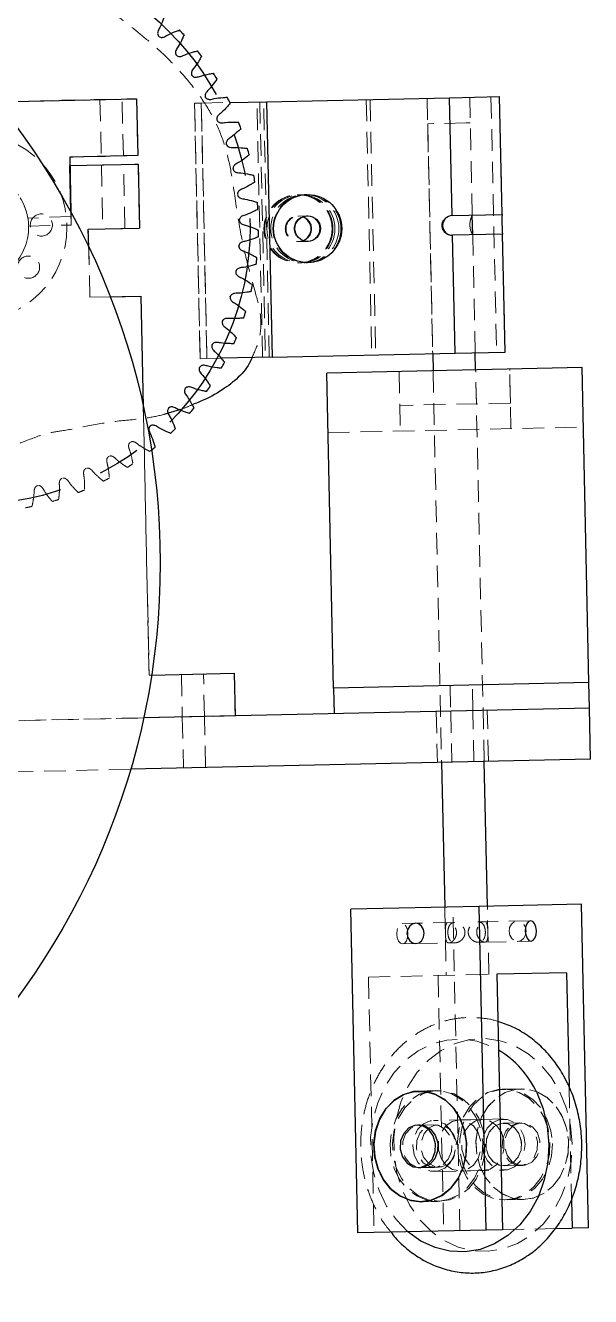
# Model space of a CAD drawing. Header units: millimetres. Extents: x 0 to 420, y 0 to 297.
# Drawn here: x 134.9 to 168.1, y 179.4 to 254 of the extents above; entities that cross this region are included whole.
import ezdxf

# ---------------------------------------------------------------- set-up
doc = ezdxf.new("R2010")
doc.units = ezdxf.units.MM
doc.linetypes.add('CENTERX2', pattern=[20.32, 12.7, -2.54, 2.54, -2.54])
doc.linetypes.add('HIDDEN', pattern=[1.905, 1.27, -0.635])

msp = doc.modelspace()

# ---------------------------------------------------------------- linework, layer by layer
at = {"color": 7, "linetype": 'HIDDEN', "lineweight": 18}
for p, q in [((89.421, 248.559), (141.423, 249.69)), ((139.273, 249.644), (139.346, 246.3)), ((139.274, 249.643), (139.347, 246.299)), ((140.646, 246.328), (140.573, 249.672)), ((140.646, 246.328), (140.574, 249.671)), ((141.423, 249.69), (141.496, 246.346)), ((144.827, 249.422), (144.828, 249.422)), ((144.827, 249.422), (145.154, 234.425)), ((144.828, 249.422), (145.224, 249.43)), ((145.155, 234.425), (144.828, 249.422)), ((145.224, 249.43), (145.225, 249.43)), ((145.224, 249.43), (145.551, 234.434)), ((145.225, 249.43), (146.9, 249.467)), ((145.552, 234.434), (145.225, 249.43)), ((148.818, 234.505), (148.491, 249.501)), ((148.661, 249.505), (148.988, 234.509)), ((149.215, 234.514), (148.888, 249.51)), ((154.908, 249.641), (155.235, 234.645)), ((155.135, 249.646), (155.462, 234.65)), ((158.485, 249.719), (158.812, 234.723)), ((161.135, 242.852), (160.984, 249.774)), ((162.235, 249.801), (162.562, 234.805)), ((162.884, 242.889), (162.733, 249.812)), ((160.781, 248.269), (158.518, 248.22)), ((158.518, 248.22), (158.812, 234.723)), ((161.017, 248.274), (160.781, 248.269)), ((161.135, 242.85), (161.017, 248.274)), ((141.496, 246.346), (137.497, 246.259)), ((137.497, 246.259), (137.573, 242.77)), ((137.508, 245.759), (141.507, 245.846)), ((137.584, 242.27), (137.508, 245.759)), ((139.357, 245.8), (139.439, 242.051)), ((139.357, 245.799), (139.439, 242.05)), ((140.739, 242.079), (140.657, 245.828)), ((140.739, 242.079), (140.657, 245.828)), ((141.507, 245.846), (141.589, 242.097)), ((151.03, 244.055), (150.86, 244.052)), ((150.905, 244.053), (150.86, 244.052)), ((151.427, 244.064), (151.257, 244.06)), ((151.427, 244.064), (151.382, 244.063)), ((135.074, 242.684), (135.04, 242.683)), ((135.074, 242.684), (135.04, 242.683)), ((137.573, 242.77), (135.074, 242.684)), ((137.573, 242.77), (135.074, 242.684)), ((137.567, 243.03), (137.573, 242.77)), ((137.584, 242.27), (137.567, 243.03)), ((151.454, 242.814), (150.887, 242.802)), ((150.933, 242.803), (150.887, 242.802)), ((151.454, 242.814), (151.409, 242.813)), ((159.914, 242.824), (159.954, 242.825)), ((135.084, 242.216), (137.584, 242.27)), ((135.084, 242.216), (137.584, 242.27)), ((138.589, 242.032), (141.589, 242.097)), ((138.676, 238.033), (138.589, 242.032)), ((150.92, 241.302), (151.487, 241.315)), ((150.92, 241.302), (150.965, 241.303)), ((151.441, 241.314), (151.487, 241.315)), ((159.939, 241.674), (159.979, 241.675)), ((161.311, 234.777), (161.16, 241.701)), ((161.311, 234.777), (161.16, 241.701)), ((163.06, 234.816), (162.909, 241.739)), ((138.676, 238.033), (138.612, 240.982)), ((150.947, 240.053), (151.117, 240.056)), ((150.947, 240.053), (150.993, 240.054)), ((151.344, 240.061), (151.514, 240.065)), ((151.469, 240.064), (151.514, 240.065)), ((138.676, 238.033), (141.675, 238.098)), ((138.676, 238.033), (139.876, 238.059)), ((141.675, 238.098), (142.159, 215.853)), ((145.155, 234.425), (145.154, 234.425)), ((145.552, 234.434), (145.155, 234.425)), ((145.552, 234.434), (145.551, 234.434)), ((146.333, 234.451), (145.552, 234.434)), ((156.834, 233.68), (156.911, 230.18)), ((156.834, 233.68), (156.878, 231.68)), ((158.834, 233.723), (159.335, 210.729)), ((158.834, 233.723), (158.877, 231.724)), ((161.835, 210.783), (161.333, 233.778)), ((161.377, 231.778), (161.333, 233.778)), ((163.409, 230.322), (163.333, 233.821)), ((163.376, 231.822), (163.333, 233.821)), ((141.817, 231.623), (142.161, 215.854)), ((163.376, 231.822), (156.878, 231.68)), ((152.662, 230.088), (167.658, 230.415)), ((142.159, 215.853), (147.158, 215.962)), ((142.161, 215.854), (142.3, 215.857)), ((144.053, 215.895), (144.107, 213.395)), ((144.054, 215.895), (144.109, 213.396)), ((145.407, 213.423), (145.353, 215.923)), ((145.409, 213.424), (145.354, 215.924)), ((147.158, 215.962), (147.213, 213.463)), ((159.837, 215.241), (159.87, 213.741)), ((161.169, 213.769), (161.137, 215.269)), ((147.213, 213.463), (85.212, 212.114)), ((144.107, 213.397), (144.173, 210.398)), ((144.109, 213.397), (144.174, 210.398)), ((145.472, 210.426), (145.407, 213.426)), ((145.474, 210.426), (145.409, 213.426)), ((159.02, 213.722), (159.085, 210.723)), ((159.87, 213.741), (159.935, 210.742)), ((161.235, 210.77), (161.169, 213.769)), ((162.085, 210.789), (162.019, 213.788)), ((141.835, 213.348), (68.042, 211.739)), ((141.835, 213.346), (85.214, 212.112)), ((141.068, 210.33), (68.107, 208.739)), ((159.521, 202.231), (159.608, 198.232)), ((159.521, 202.231), (159.608, 198.232)), ((160.411, 183.246), (159.996, 202.241)), ((162.107, 198.286), (162.02, 202.285)), ((162.107, 198.286), (162.02, 202.285)), ((157.792, 201.293), (157.018, 201.276)), ((160.11, 201.343), (157.792, 201.293)), ((161.835, 201.381), (161.469, 201.373)), ((164.561, 201.44), (161.835, 201.381)), ((157.044, 200.076), (157.818, 200.093)), ((157.818, 200.093), (160.135, 200.144)), ((161.497, 200.173), (161.864, 200.181)), ((161.864, 200.181), (164.588, 200.241)), ((155.042, 198.132), (162.585, 198.297)), ((155.042, 198.132), (155.369, 183.136)), ((159.13, 198.221), (159.457, 183.225)), ((159.097, 191.469), (158.007, 191.445)), ((158.961, 191.466), (158.007, 191.445)), ((164.002, 191.576), (162.912, 191.552)), ((164.002, 191.576), (163.049, 191.555)), ((166.819, 191.708), (166.963, 185.062)), ((162.95, 189.802), (158.863, 189.713)), ((161.724, 189.776), (160.361, 189.746)), ((164.046, 189.576), (162.956, 189.553)), ((163.91, 189.573), (162.956, 189.553)), ((159.141, 189.469), (158.05, 189.446)), ((158.868, 189.463), (158.05, 189.446)), ((158.105, 186.946), (159.195, 186.97)), ((158.105, 186.946), (158.923, 186.964)), ((158.928, 186.714), (163.016, 186.803)), ((160.427, 186.747), (161.789, 186.776)), ((163.01, 187.053), (164.1, 187.077)), ((163.01, 187.053), (163.964, 187.074)), ((163.054, 185.054), (164.144, 185.077)), ((163.19, 185.057), (164.144, 185.077)), ((158.149, 184.947), (159.239, 184.97)), ((158.149, 184.947), (159.102, 184.967)), ((162.912, 183.3), (166.016, 183.368))]:
    msp.add_line(p, q, dxfattribs=at)
at = {"color": 7, "linetype": 'Continuous', "lineweight": 25}
for p, q in [((133.236, 249.512), (141.423, 249.69)), ((141.423, 249.69), (141.496, 246.347)), ((146.9, 249.467), (149.058, 249.514)), ((149.058, 249.514), (159.803, 249.748)), ((149.058, 249.514), (149.385, 234.517)), ((159.803, 249.748), (162.734, 249.812)), ((159.954, 242.825), (159.803, 249.748)), ((162.885, 242.889), (162.734, 249.812)), ((141.496, 246.347), (137.497, 246.259)), ((137.497, 246.259), (137.567, 243.03)), ((137.508, 245.76), (141.507, 245.847)), ((137.567, 243.03), (137.508, 245.76)), ((141.507, 245.847), (141.589, 242.098)), ((159.954, 242.825), (162.885, 242.889)), ((161.16, 241.701), (161.135, 242.85)), ((138.589, 242.032), (141.589, 242.098)), ((138.612, 240.982), (138.589, 242.032)), ((162.91, 241.739), (159.979, 241.675)), ((160.13, 234.752), (159.979, 241.675)), ((163.061, 234.816), (162.91, 241.739)), ((139.876, 238.059), (141.676, 238.099)), ((141.676, 238.099), (141.817, 231.623)), ((149.385, 234.517), (146.333, 234.451)), ((149.385, 234.517), (160.13, 234.752)), ((158.812, 234.723), (158.834, 233.723)), ((160.13, 234.752), (163.061, 234.816)), ((161.333, 233.778), (161.311, 234.777)), ((167.582, 233.914), (152.585, 233.587)), ((152.989, 215.091), (152.585, 233.587)), ((167.985, 215.418), (167.582, 233.914)), ((143.94, 231.433), (143.273, 231.232)), ((142.3, 215.857), (147.16, 215.963)), ((147.16, 215.963), (147.214, 213.464)), ((167.985, 215.418), (152.989, 215.091)), ((152.989, 215.091), (153.021, 213.592)), ((168.018, 213.919), (167.985, 215.418)), ((168.018, 213.919), (141.835, 213.348)), ((147.214, 213.464), (141.835, 213.346)), ((168.083, 210.919), (168.018, 213.919)), ((168.083, 210.919), (141.068, 210.33)), ((159.335, 210.729), (159.521, 202.231)), ((162.02, 202.285), (161.835, 210.783)), ((161.544, 202.275), (154.001, 202.11)), ((167.54, 202.405), (161.544, 202.275)), ((161.958, 183.279), (161.544, 202.275)), ((167.954, 183.41), (167.54, 202.405)), ((154.415, 183.115), (154.001, 202.11)), ((166.673, 198.386), (162.585, 198.297)), ((162.585, 198.297), (162.912, 183.3)), ((166.673, 198.386), (166.819, 191.708)), ((158.05, 189.446), (157.914, 189.443)), ((157.969, 186.943), (158.105, 186.946)), ((166.963, 185.062), (167, 183.389)), ((161.958, 183.279), (154.415, 183.115)), ((162.912, 183.3), (161.958, 183.279)), ((166.016, 183.368), (167, 183.389)), ((167.954, 183.41), (167, 183.389))]:
    msp.add_line(p, q, dxfattribs=at)
at = {"color": 7, "linetype": 'HIDDEN', "lineweight": 18, "flags": 128}
for points in [[(157.044, 200.076), (157.169, 200.125), (157.272, 200.257), (157.339, 200.453), (157.358, 200.683), (157.329, 200.912), (157.253, 201.105), (157.144, 201.233), (157.018, 201.276), (156.894, 201.227), (156.791, 201.095), (156.724, 200.899), (156.704, 200.669), (156.734, 200.44), (156.809, 200.247), (156.918, 200.119), (157.044, 200.076)], [(163.814, 200.224), (164.005, 200.274), (164.166, 200.407), (164.27, 200.604), (164.304, 200.835), (164.26, 201.063), (164.147, 201.256), (163.981, 201.382), (163.788, 201.423), (163.596, 201.374), (163.436, 201.24), (163.331, 201.043), (163.298, 200.813), (163.341, 200.584), (163.454, 200.392), (163.62, 200.265), (163.814, 200.224)], [(157.36, 183.179), (157.356, 183.183), (156.678, 183.874), (156.107, 184.692), (155.66, 185.612), (155.348, 186.607), (155.182, 187.65), (155.166, 188.71), (155.3, 189.757), (155.58, 190.76), (156, 191.691), (156.545, 192.522), (157.201, 193.231), (157.95, 193.797), (158.768, 194.202), (159.633, 194.437), (160.52, 194.493), (161.404, 194.369), (162.258, 194.07), (162.682, 193.847)], [(166.284, 191.382), (166.665, 190.421), (166.904, 189.398), (166.996, 188.342), (166.937, 187.285), (166.729, 186.257), (166.378, 185.286), (165.893, 184.402), (165.29, 183.629), (164.586, 182.99), (163.799, 182.502), (162.955, 182.181), (162.075, 182.035), (161.187, 182.069), (160.315, 182.281), (159.484, 182.666), (158.719, 183.212), (158.041, 183.904), (157.47, 184.722), (157.022, 185.641), (156.711, 186.637), (156.545, 187.68), (156.528, 188.74), (156.662, 189.786), (156.943, 190.79), (157.362, 191.72), (157.908, 192.552), (158.564, 193.261), (159.312, 193.826), (160.131, 194.232), (160.996, 194.466), (161.883, 194.522), (162.767, 194.399), (163.621, 194.099), (164.422, 193.632), (165.146, 193.011), (165.773, 192.254), (166.284, 191.382)], [(159.102, 184.967), (159.729, 185.069), (160.317, 185.34), (160.837, 185.766), (161.259, 186.324), (161.561, 186.984), (161.726, 187.711), (161.747, 188.465), (161.621, 189.205), (161.355, 189.893), (160.964, 190.49), (160.469, 190.964), (159.897, 191.29), (159.277, 191.451), (158.645, 191.437), (158.033, 191.25), (157.476, 190.899), (157.002, 190.403), (156.637, 189.79), (156.402, 189.092), (156.308, 188.346), (156.361, 187.594), (156.558, 186.875), (156.889, 186.229), (157.335, 185.689), (157.872, 185.286), (158.472, 185.041), (159.102, 184.967)], [(158.559, 185.058), (157.963, 185.316), (157.432, 185.731), (156.994, 186.28), (156.674, 186.934), (156.488, 187.657), (156.446, 188.41), (156.552, 189.153), (156.798, 189.846), (157.172, 190.451), (157.654, 190.935), (158.217, 191.274), (158.832, 191.448), (159.464, 191.447), (160.081, 191.273), (160.648, 190.934), (161.136, 190.449), (161.517, 189.843), (161.772, 189.15), (161.887, 188.407), (161.855, 187.654), (161.678, 186.931), (161.365, 186.278), (160.935, 185.729), (160.409, 185.315), (159.816, 185.057), (159.188, 184.97), (158.559, 185.058)], [(162.374, 185.141), (161.778, 185.399), (161.247, 185.814), (160.809, 186.363), (160.489, 187.017), (160.303, 187.74), (160.262, 188.493), (160.367, 189.236), (160.613, 189.929), (160.988, 190.534), (161.469, 191.019), (162.032, 191.357), (162.647, 191.531), (163.28, 191.53), (163.896, 191.356), (164.464, 191.017), (164.951, 190.532), (165.333, 189.927), (165.588, 189.234), (165.702, 188.491), (165.67, 187.737), (165.493, 187.014), (165.181, 186.361), (164.75, 185.813), (164.224, 185.398), (163.631, 185.14), (163.003, 185.053), (162.374, 185.141)], [(165.843, 188.365), (165.786, 187.614), (165.585, 186.901), (165.252, 186.263), (164.803, 185.735), (164.263, 185.346), (163.662, 185.116), (163.032, 185.059), (162.406, 185.176), (161.819, 185.462), (161.302, 185.902), (160.883, 186.471), (160.584, 187.139), (160.422, 187.87), (160.406, 188.624), (160.536, 189.361), (160.805, 190.042), (161.199, 190.628), (161.696, 191.09), (162.27, 191.401), (162.89, 191.546), (163.523, 191.516), (164.133, 191.313), (164.689, 190.948), (165.16, 190.44), (165.522, 189.817), (165.754, 189.113), (165.843, 188.365)], [(164.144, 185.077), (164.77, 185.179), (165.359, 185.45), (165.878, 185.876), (166.3, 186.434), (166.602, 187.094), (166.768, 187.821), (166.788, 188.575), (166.662, 189.315), (166.397, 190.003), (166.006, 190.6), (165.511, 191.074), (164.938, 191.4), (164.319, 191.561), (163.687, 191.547), (163.075, 191.36), (162.517, 191.009), (162.043, 190.513), (161.679, 189.9), (161.443, 189.202), (161.35, 188.456), (161.403, 187.704), (161.6, 186.985), (161.931, 186.339), (162.377, 185.799), (162.914, 185.396), (163.514, 185.151), (164.144, 185.077)], [(163.464, 185.165), (162.868, 185.423), (162.337, 185.838), (161.9, 186.387), (161.579, 187.041), (161.393, 187.764), (161.352, 188.517), (161.457, 189.26), (161.704, 189.953), (162.078, 190.558), (162.559, 191.042), (163.123, 191.381), (163.737, 191.555), (164.37, 191.554), (164.986, 191.38), (165.554, 191.041), (166.041, 190.556), (166.423, 189.95), (166.678, 189.257), (166.792, 188.514), (166.76, 187.761), (166.583, 187.038), (166.271, 186.385), (165.84, 185.836), (165.314, 185.422), (164.721, 185.164), (164.093, 185.077), (163.464, 185.165)], [(159.529, 186.912), (159.862, 187.246), (160.079, 187.696), (160.153, 188.208), (160.075, 188.722), (159.855, 189.174), (159.519, 189.51), (159.108, 189.69), (158.672, 189.692), (158.262, 189.515), (157.928, 189.182), (157.712, 188.732), (157.638, 188.219), (157.715, 187.706), (157.935, 187.254), (158.271, 186.917), (158.682, 186.737), (159.119, 186.736), (159.529, 186.912)], [(159.308, 187.501), (159.59, 187.101), (159.969, 186.839), (160.399, 186.746), (160.829, 186.835), (161.207, 187.094), (161.486, 187.492), (161.634, 187.981), (161.632, 188.502), (161.481, 188.992), (161.198, 189.392), (160.819, 189.654), (160.389, 189.746), (159.959, 189.658), (159.582, 189.399), (159.302, 189.001), (159.155, 188.512), (159.157, 187.991), (159.308, 187.501)], [(162.843, 189.021), (162.994, 188.531), (162.996, 188.01), (162.849, 187.522), (162.569, 187.124), (162.192, 186.865), (161.762, 186.776), (161.332, 186.868), (160.952, 187.13), (160.67, 187.531), (160.519, 188.021), (160.517, 188.542), (160.665, 189.031), (160.944, 189.428), (161.322, 189.687), (161.751, 189.776), (162.182, 189.684), (162.561, 189.422), (162.843, 189.021)], [(162.35, 189.604), (162.76, 189.781), (163.196, 189.779), (163.607, 189.599), (163.943, 189.263), (164.163, 188.811), (164.241, 188.298), (164.167, 187.785), (163.95, 187.335), (163.617, 187.001), (163.207, 186.825), (162.77, 186.827), (162.359, 187.007), (162.023, 187.343), (161.803, 187.795), (161.726, 188.308), (161.8, 188.821), (162.016, 189.271), (162.35, 189.604)], [(162.455, 189.387), (162.842, 189.543), (163.25, 189.509), (163.618, 189.292), (163.889, 188.924), (164.022, 188.462), (163.997, 187.975), (163.817, 187.538), (163.511, 187.218), (163.124, 187.063), (162.716, 187.097), (162.349, 187.314), (162.078, 187.682), (161.945, 188.144), (161.97, 188.631), (162.149, 189.067), (162.455, 189.387)], [(162.749, 187.087), (162.376, 187.29), (162.095, 187.647), (161.95, 188.104), (161.962, 188.592), (162.129, 189.035), (162.426, 189.367), (162.809, 189.537), (163.217, 189.519), (163.59, 189.316), (163.871, 188.959), (164.016, 188.501), (164.005, 188.014), (163.837, 187.571), (163.54, 187.239), (163.158, 187.069), (162.749, 187.087)], [(163.409, 189.408), (163.796, 189.563), (164.204, 189.53), (164.571, 189.313), (164.842, 188.945), (164.975, 188.482), (164.95, 187.996), (164.771, 187.559), (164.465, 187.239), (164.078, 187.084), (163.67, 187.117), (163.302, 187.335), (163.032, 187.702), (162.899, 188.165), (162.924, 188.651), (163.103, 189.088), (163.409, 189.408)], [(163.839, 187.11), (163.466, 187.314), (163.185, 187.671), (163.04, 188.128), (163.052, 188.615), (163.219, 189.059), (163.517, 189.391), (163.899, 189.561), (164.307, 189.543), (164.681, 189.34), (164.961, 188.982), (165.107, 188.525), (165.095, 188.038), (164.927, 187.594), (164.63, 187.263), (164.248, 187.093), (163.839, 187.11)], [(158.105, 186.946), (157.843, 186.98), (157.47, 187.183), (157.19, 187.54), (157.044, 187.997), (157.056, 188.485), (157.224, 188.928), (157.521, 189.26), (157.903, 189.43), (158.05, 189.446)], [(159.423, 187.129), (159.729, 187.449), (159.909, 187.886), (159.934, 188.372), (159.801, 188.835), (159.53, 189.203), (159.162, 189.42), (158.754, 189.453), (158.367, 189.298), (158.061, 188.978), (157.882, 188.541), (157.857, 188.055), (157.99, 187.593), (158.261, 187.225), (158.628, 187.008), (159.036, 186.974), (159.423, 187.129)], [(158.934, 187.004), (158.561, 187.207), (158.28, 187.564), (158.134, 188.021), (158.146, 188.508), (158.314, 188.952), (158.611, 189.284), (158.993, 189.454), (159.402, 189.436), (159.775, 189.233), (160.056, 188.875), (160.201, 188.418), (160.189, 187.931), (160.022, 187.487), (159.724, 187.156), (159.342, 186.986), (158.934, 187.004)]]:
    msp.add_lwpolyline(points, dxfattribs=at)
at = {"color": 7, "linetype": 'Continuous', "lineweight": 25, "flags": 128}
for points in [[(157.818, 200.093), (158.01, 200.143), (158.17, 200.276), (158.275, 200.473), (158.308, 200.704), (158.265, 200.933), (158.152, 201.125), (157.986, 201.251), (157.792, 201.293), (157.601, 201.243), (157.44, 201.109), (157.336, 200.912), (157.302, 200.682), (157.346, 200.453), (157.459, 200.261), (157.625, 200.134), (157.818, 200.093)], [(164.588, 200.241), (164.712, 200.289), (164.815, 200.421), (164.882, 200.618), (164.902, 200.848), (164.872, 201.077), (164.796, 201.27), (164.688, 201.397), (164.561, 201.44), (164.437, 201.392), (164.334, 201.26), (164.267, 201.063), (164.247, 200.833), (164.277, 200.604), (164.352, 200.411), (164.461, 200.284), (164.588, 200.241)], [(158.149, 184.947), (158.775, 185.048), (159.363, 185.319), (159.883, 185.745), (160.305, 186.303), (160.607, 186.963), (160.773, 187.69), (160.793, 188.444), (160.667, 189.185), (160.401, 189.872), (160.01, 190.469), (159.515, 190.943), (158.943, 191.269), (158.324, 191.43), (157.691, 191.416), (157.079, 191.229), (156.522, 190.878), (156.048, 190.382), (155.683, 189.769), (155.448, 189.071), (155.354, 188.325), (155.407, 187.573), (155.605, 186.854), (155.935, 186.208), (156.381, 185.669), (156.919, 185.266), (157.518, 185.021), (158.149, 184.947)], [(157.469, 185.034), (156.873, 185.292), (156.342, 185.707), (155.904, 186.256), (155.584, 186.91), (155.398, 187.633), (155.356, 188.386), (155.462, 189.129), (155.708, 189.822), (156.082, 190.427), (156.564, 190.912), (157.127, 191.25), (157.742, 191.424), (158.374, 191.423), (158.991, 191.249), (159.558, 190.91), (160.046, 190.425), (160.427, 189.82), (160.682, 189.127), (160.797, 188.384), (160.765, 187.63), (160.588, 186.908), (160.275, 186.254), (159.844, 185.706), (159.318, 185.291), (158.726, 185.033), (158.098, 184.946), (157.469, 185.034)], [(164.921, 191.352), (165.302, 190.391), (165.542, 189.368), (165.633, 188.313), (165.574, 187.256), (165.366, 186.227), (165.015, 185.257), (164.531, 184.372), (163.928, 183.599), (163.223, 182.96), (162.437, 182.473), (161.592, 182.151), (160.713, 182.006), (159.824, 182.039), (158.952, 182.252), (158.121, 182.636), (157.36, 183.179)], [(158.469, 187.108), (158.776, 187.428), (158.955, 187.865), (158.98, 188.352), (158.847, 188.814), (158.576, 189.182), (158.208, 189.399), (157.8, 189.433), (157.414, 189.278), (157.107, 188.957), (156.928, 188.521), (156.903, 188.034), (157.036, 187.572), (157.307, 187.204), (157.674, 186.987), (158.083, 186.953), (158.469, 187.108)], [(158.05, 189.446), (158.312, 189.412), (158.685, 189.209), (158.966, 188.852), (159.111, 188.394), (159.099, 187.907), (158.932, 187.464), (158.634, 187.132), (158.252, 186.962), (158.105, 186.946)]]:
    msp.add_lwpolyline(points, dxfattribs=at)
at = {"color": 7, "linetype": 'Continuous', "lineweight": 25}
for centre, radius in [((99.742, 222.444), 43.065), ((151.47, 242.064), 2), ((151.47, 242.065), 2), ((151.47, 242.064), 0.75), ((151.47, 242.064), 0.75)]:
    msp.add_circle(centre, radius, dxfattribs=at)
at = {"color": 7, "linetype": 'CENTERX2'}
msp.add_circle((131.835, 242.145), 16.25, dxfattribs=at)
at = {"color": 7, "linetype": 'HIDDEN', "lineweight": 18}
for centre, radius in [((131.835, 242.145), 5.5), ((131.835, 242.145), 3.25), ((150.903, 242.052), 2), ((150.903, 242.052), 2), ((150.949, 242.053), 2), ((151.074, 242.056), 2), ((151.3, 242.061), 2), ((151.425, 242.063), 2), ((135.833, 242.276), 0.65), ((150.904, 242.052), 0.75), ((150.904, 242.052), 0.75), ((150.949, 242.053), 0.75), ((151.425, 242.063), 0.75), ((135.076, 239.801), 0.65)]:
    msp.add_circle(centre, radius, dxfattribs=at)
at = {"color": 7, "linetype": 'Continuous', "lineweight": 25}
for centre, radius, start, end in [((131.835, 242.145), 16.75, 42.36974, 43.72009), ((131.835, 242.145), 15.625, 45.79581, 45.83248), ((131.835, 242.145), 15.625, 40.25735, 40.29402), ((131.835, 242.145), 16.75, 36.83128, 38.18163), ((131.835, 242.145), 15.625, 34.71889, 34.75556), ((131.835, 242.145), 16.75, 31.29282, 32.64317), ((131.835, 242.145), 15.625, 29.18042, 29.21709), ((131.835, 242.145), 16.75, 25.75435, 27.1047), ((131.835, 242.145), 15.625, 23.64196, 23.67863), ((131.835, 242.145), 16.75, 20.21589, 21.56624), ((131.835, 242.145), 15.625, 18.1035, 18.14017), ((131.835, 242.145), 16.75, 14.67743, 16.02778), ((131.835, 242.145), 15.625, 12.56504, 12.60171), ((131.835, 242.145), 16.75, 9.13897, 10.48932), ((131.835, 242.145), 15.625, 7.02658, 7.06325), ((131.835, 242.145), 16.75, 3.60051, 4.95086), ((131.835, 242.145), 15.625, 1.48812, 1.52479), ((159.966, 242.25), 0.575, 91.26103, 271.23732), ((173.093, 242.536), 10.215, 178.02239, 184.47596), ((131.835, 242.145), 16.75, 358.06205, 359.4124), ((131.835, 242.145), 15.625, 355.94966, 355.98633), ((131.835, 242.145), 16.75, 352.52358, 353.87393), ((131.835, 242.145), 15.625, 350.41119, 350.44786), ((131.835, 242.145), 16.75, 346.98512, 348.33547), ((131.835, 242.145), 15.625, 344.87273, 344.9094), ((131.835, 242.145), 15.625, 339.33427, 339.37094), ((131.835, 242.145), 16.75, 341.44666, 342.79701), ((131.835, 242.145), 15.625, 333.79581, 333.83248), ((131.835, 242.145), 16.75, 335.9082, 337.25855), ((131.835, 242.145), 15.625, 328.25735, 328.29402), ((131.835, 242.145), 16.75, 330.36974, 331.72009), ((131.835, 242.145), 16.75, 324.83128, 326.18163), ((131.835, 242.145), 15.625, 322.71889, 322.75556), ((131.835, 242.145), 15.625, 317.18042, 317.21709), ((131.835, 242.145), 16.75, 319.29282, 320.64317), ((131.835, 242.145), 15.625, 311.64196, 311.67863), ((131.835, 242.145), 16.75, 313.75435, 315.1047), ((131.835, 242.145), 16.75, 308.64273, 309.56624), ((159.691, 188.912), 5.771, 25.01433, 58.78538)]:
    msp.add_arc(centre, radius, start, end, dxfattribs=at)
at = {"color": 7, "linetype": 'HIDDEN', "lineweight": 18}
for radius, start, end in [(3.25, 9.53529, 172.39929), (3.25, 181.24917, 1.24917), (15.625, 306.1035, 306.14017), (16.75, 308.21589, 308.64273), (15.625, 300.56504, 300.60171), (15.625, 295.02658, 295.06325), (16.75, 302.67743, 304.02778), (15.625, 283.94966, 283.98633), (15.625, 289.48812, 289.52479), (16.75, 297.13897, 298.48932), (16.75, 286.06205, 287.4124), (16.75, 291.60051, 292.95086), (16.75, 280.52358, 281.87393)]:
    msp.add_arc((131.835, 242.145), radius, start, end, dxfattribs=at)
for points, knots in [([(136.5, 257.187), (136.6, 257.139), (137.114, 256.894), (137.776, 256.328), (138.675, 255.797), (139.294, 255.266), (139.896, 254.818), (140.609, 254.322), (141.419, 253.656), (142.635, 252.677), (143.876, 251.455), (145.049, 250.024), (145.925, 248.65), (146.551, 247.209), (146.938, 245.69), (147.208, 243.848), (147.484, 241.934), (147.93, 239.978), (148.376, 238.392), (148.775, 236.919), (148.694, 235.589), (148.352, 234.828), (148.2, 234.492)], [0, 0, 0, 0, 0.012074, 0.06226, 0.094196, 0.126133, 0.151221, 0.176306, 0.221124, 0.265918, 0.347179, 0.411034, 0.468037, 0.52502, 0.582023, 0.639065, 0.728698, 0.79352, 0.858342, 0.90918, 0.959771, 1, 1, 1, 1]), ([(143.273, 231.232), (143.187, 231.205), (142.747, 231.069), (141.715, 230.882), (140.18, 230.778), (138.576, 230.493), (137.237, 230.21), (136.197, 230.087), (135.216, 229.724), (134.17, 229.316), (133.016, 228.765), (131.623, 228.254), (130.14, 227.674), (128.604, 227.063), (127.17, 226.789), (125.703, 226.782), (124.203, 227.068), (122.853, 227.485), (121.732, 228.001), (120.875, 228.657), (120.21, 229.871), (119.634, 231.454), (119.472, 233.13), (119.442, 234.487), (119.536, 235.527), (119.357, 236.747), (118.701, 237.988), (117.774, 239.595), (117.018, 241.112), (116.321, 242.468), (115.921, 243.448), (115.603, 244.459), (115.549, 245.531), (115.84, 246.559), (116.445, 247.788), (117.324, 249.056), (118.321, 250.224), (118.974, 250.796), (119.235, 251.025)], [0, 0, 0, 0, 0.005572, 0.028715, 0.065109, 0.101481, 0.130073, 0.150448, 0.16645, 0.195002, 0.220527, 0.246049, 0.287401, 0.319888, 0.34886, 0.377834, 0.410747, 0.443703, 0.465661, 0.487547, 0.509482, 0.550714, 0.591991, 0.61365, 0.635309, 0.656922, 0.689342, 0.721816, 0.772877, 0.794855, 0.816836, 0.838783, 0.860694, 0.882609, 0.904576, 0.945904, 0.978385, 1, 1, 1, 1]), ([(159.939, 241.674), (159.926, 241.674), (159.854, 241.674), (159.723, 241.702), (159.562, 241.791), (159.432, 241.93), (159.354, 242.111), (159.341, 242.304), (159.388, 242.48), (159.485, 242.634), (159.633, 242.757), (159.789, 242.815), (159.885, 242.822), (159.914, 242.824)], [0, 0, 0, 0, 0.021243, 0.118293, 0.216867, 0.323659, 0.435369, 0.538774, 0.633434, 0.732489, 0.841737, 0.952256, 1, 1, 1, 1]), ([(161.135, 242.85), (161.134, 242.85), (161.131, 242.847), (161.11, 242.806), (161.068, 242.704), (161.02, 242.553), (160.991, 242.365), (160.996, 242.174), (161.03, 242.004), (161.081, 241.856), (161.132, 241.746), (161.156, 241.704), (161.159, 241.701), (161.16, 241.701)], [0, 0, 0, 0, 0.0377252, 0.1343398, 0.2339987, 0.342203, 0.4534673, 0.554824, 0.6492943, 0.7500262, 0.8604414, 0.9698373, 1, 1, 1, 1]), ([(144.682, 231.724), (144.486, 231.633), (144.243, 231.522), (143.988, 231.447), (143.94, 231.433)], [0, 0, 0, 0, 0.812615, 1, 1, 1, 1]), ([(141.042, 229.521), (141.019, 229.492), (140.976, 229.44), (140.949, 229.347), (140.958, 229.201), (141.071, 228.931), (141.146, 228.596), (141.193, 228.344), (141.208, 228.263)], [0, 0, 0, 0, 0.083757, 0.152386, 0.216575, 0.414392, 0.81295, 1, 1, 1, 1]), ([(142.197, 228.985), (142.125, 229.024), (141.899, 229.145), (141.603, 229.319), (141.381, 229.509), (141.245, 229.563), (141.147, 229.565), (141.085, 229.54), (141.05, 229.527)], [0, 0, 0, 0, 0.18705, 0.585608, 0.783425, 0.847614, 0.916243, 1, 1, 1, 1]), ([(139.781, 228.691), (139.754, 228.665), (139.707, 228.617), (139.671, 228.527), (139.666, 228.381), (139.752, 228.101), (139.795, 227.76), (139.818, 227.505), (139.825, 227.423)], [0, 0, 0, 0, 0.083757, 0.152386, 0.216575, 0.414392, 0.81295, 1, 1, 1, 1]), ([(140.879, 228.046), (140.811, 228.092), (140.598, 228.235), (140.32, 228.436), (140.117, 228.647), (139.986, 228.713), (139.889, 228.725), (139.825, 228.707), (139.789, 228.696)], [0, 0, 0, 0, 0.18705, 0.585608, 0.783425, 0.847614, 0.916243, 1, 1, 1, 1]), ([(138.445, 227.987), (138.417, 227.964), (138.364, 227.921), (138.32, 227.834), (138.301, 227.689), (138.36, 227.402), (138.37, 227.059), (138.367, 226.803), (138.367, 226.721)], [0, 0, 0, 0, 0.0837574, 0.1523862, 0.2165752, 0.4143916, 0.8129503, 1, 1, 1, 1]), ([(139.476, 227.239), (139.412, 227.291), (139.214, 227.454), (138.957, 227.681), (138.775, 227.911), (138.652, 227.989), (138.557, 228.011), (138.491, 227.998), (138.454, 227.991)], [0, 0, 0, 0, 0.18705, 0.585608, 0.783425, 0.847614, 0.916243, 1, 1, 1, 1]), ([(135.602, 226.981), (135.569, 226.963), (135.51, 226.931), (135.45, 226.855), (135.403, 226.716), (135.406, 226.423), (135.349, 226.085), (135.298, 225.834), (135.282, 225.753)], [0, 0, 0, 0, 0.083757, 0.152386, 0.216575, 0.414392, 0.81295, 1, 1, 1, 1]), ([(136.47, 226.049), (136.417, 226.112), (136.254, 226.31), (136.046, 226.583), (135.911, 226.843), (135.805, 226.943), (135.716, 226.983), (135.649, 226.983), (135.612, 226.983)], [0, 0, 0, 0, 0.18705, 0.585608, 0.783425, 0.847614, 0.916243, 1, 1, 1, 1]), ([(137.048, 227.415), (137.017, 227.395), (136.961, 227.357), (136.908, 227.275), (136.875, 227.133), (136.907, 226.842), (136.883, 226.499), (136.856, 226.244), (136.848, 226.163)], [0, 0, 0, 0, 0.083757, 0.152386, 0.216575, 0.414392, 0.81295, 1, 1, 1, 1]), ([(138.001, 226.571), (137.943, 226.629), (137.762, 226.81), (137.528, 227.062), (137.369, 227.307), (137.254, 227.397), (137.161, 227.428), (137.094, 227.422), (137.057, 227.419)], [0, 0, 0, 0, 0.18705, 0.585608, 0.783425, 0.847614, 0.916243, 1, 1, 1, 1]), ([(159.768, 200.136), (159.805, 200.142), (159.879, 200.156), (160.005, 200.25), (160.121, 200.391), (160.203, 200.578), (160.22, 200.78), (160.174, 200.965), (160.082, 201.126), (159.956, 201.256), (159.819, 201.333), (159.705, 201.341), (159.626, 201.29), (159.578, 201.186), (159.557, 201.031), (159.554, 200.837), (159.559, 200.638), (159.568, 200.459), (159.59, 200.304), (159.639, 200.186), (159.707, 200.138), (159.756, 200.136), (159.768, 200.136)], [0, 0, 0, 0, 0.049716, 0.099324, 0.151779, 0.207853, 0.260634, 0.307751, 0.356008, 0.409844, 0.465755, 0.517263, 0.565188, 0.614584, 0.668536, 0.724485, 0.775206, 0.821853, 0.871656, 0.926853, 0.98189, 1, 1, 1, 1]), ([(160.135, 200.144), (160.083, 200.148), (159.98, 200.158), (159.857, 200.247), (159.766, 200.384), (159.712, 200.567), (159.697, 200.769), (159.715, 200.955), (159.765, 201.119), (159.856, 201.254), (159.994, 201.337), (160.159, 201.351), (160.328, 201.305), (160.489, 201.206), (160.626, 201.054), (160.709, 200.862), (160.713, 200.663), (160.652, 200.483), (160.538, 200.325), (160.378, 200.202), (160.233, 200.15), (160.154, 200.145), (160.135, 200.144)], [0, 0, 0, 0, 0.049716, 0.099324, 0.151779, 0.207853, 0.260634, 0.307751, 0.356008, 0.409844, 0.465755, 0.517263, 0.565188, 0.614584, 0.668536, 0.724485, 0.775206, 0.821853, 0.871656, 0.926853, 0.98189, 1, 1, 1, 1]), ([(161.497, 200.173), (161.549, 200.18), (161.652, 200.194), (161.77, 200.288), (161.856, 200.429), (161.901, 200.615), (161.908, 200.817), (161.881, 201.002), (161.824, 201.164), (161.727, 201.294), (161.586, 201.371), (161.42, 201.379), (161.253, 201.325), (161.097, 201.219), (160.967, 201.062), (160.893, 200.866), (160.897, 200.667), (160.966, 200.49), (161.087, 200.337), (161.252, 200.221), (161.399, 200.175), (161.478, 200.174), (161.497, 200.173)], [0, 0, 0, 0, 0.049716, 0.099324, 0.151779, 0.207853, 0.260634, 0.307751, 0.356008, 0.409844, 0.465755, 0.517263, 0.565188, 0.614584, 0.668536, 0.724485, 0.775206, 0.821853, 0.871656, 0.926853, 0.98189, 1, 1, 1, 1]), ([(161.864, 200.181), (161.827, 200.186), (161.752, 200.197), (161.623, 200.285), (161.5, 200.422), (161.41, 200.604), (161.385, 200.806), (161.423, 200.992), (161.507, 201.157), (161.627, 201.292), (161.76, 201.375), (161.875, 201.389), (161.956, 201.34), (162.008, 201.239), (162.036, 201.085), (162.047, 200.892), (162.051, 200.692), (162.05, 200.513), (162.034, 200.358), (161.991, 200.238), (161.925, 200.187), (161.876, 200.182), (161.864, 200.181)], [0, 0, 0, 0, 0.049716, 0.099324, 0.151779, 0.207853, 0.260634, 0.307751, 0.356008, 0.409844, 0.465755, 0.517263, 0.565188, 0.614584, 0.668536, 0.724485, 0.775206, 0.821853, 0.871656, 0.926853, 0.98189, 1, 1, 1, 1]), ([(162.646, 195.524), (162.631, 195.529), (162.315, 195.65), (161.663, 195.742), (160.715, 195.781), (159.774, 195.645), (158.865, 195.358), (158.005, 194.923), (157.209, 194.35), (156.494, 193.65), (155.874, 192.835), (155.362, 191.922), (154.969, 190.93), (154.705, 189.88), (154.576, 188.794), (154.584, 187.696), (154.73, 186.608), (155.011, 185.552), (155.427, 184.557), (155.879, 183.747), (156.234, 183.318), (156.367, 183.157)], [0, 0, 0, 0, 0.002791, 0.058844, 0.114544, 0.170035, 0.225457, 0.280981, 0.336757, 0.392872, 0.449342, 0.506128, 0.563163, 0.620382, 0.677729, 0.735171, 0.792686, 0.850257, 0.907861, 0.965458, 1, 1, 1, 1])]:
    msp.add_open_spline(points, degree=3, knots=knots, dxfattribs=at)
at = {"color": 7, "linetype": 'Continuous', "lineweight": 25}
for points, knots in [([(143.063, 254.575), (143.037, 254.497), (142.955, 254.254), (142.833, 253.933), (142.683, 253.682), (142.654, 253.538), (142.667, 253.442), (142.703, 253.384), (142.722, 253.353)], [0, 0, 0, 0, 0.18705, 0.585608, 0.783425, 0.847614, 0.916243, 1, 1, 1, 1]), ([(142.729, 253.346), (142.761, 253.328), (142.82, 253.294), (142.917, 253.283), (143.059, 253.317), (143.306, 253.474), (143.623, 253.604), (143.864, 253.693), (143.941, 253.722)], [0, 0, 0, 0, 0.083757, 0.152386, 0.216575, 0.414392, 0.81295, 1, 1, 1, 1]), ([(144.21, 253.433), (144.177, 253.358), (144.072, 253.125), (143.92, 252.817), (143.746, 252.581), (143.703, 252.441), (143.707, 252.344), (143.737, 252.283), (143.753, 252.25)], [0, 0, 0, 0, 0.18705, 0.585608, 0.783425, 0.847614, 0.916243, 1, 1, 1, 1]), ([(143.759, 252.242), (143.789, 252.221), (143.844, 252.182), (143.94, 252.162), (144.085, 252.181), (144.346, 252.314), (144.674, 252.413), (144.922, 252.478), (145.002, 252.499)], [0, 0, 0, 0, 0.0837574, 0.1523862, 0.2165752, 0.4143916, 0.8129503, 1, 1, 1, 1]), ([(145.242, 252.186), (145.201, 252.115), (145.074, 251.892), (144.893, 251.6), (144.698, 251.383), (144.641, 251.248), (144.636, 251.15), (144.66, 251.087), (144.672, 251.052)], [0, 0, 0, 0, 0.18705, 0.585608, 0.783425, 0.847614, 0.916243, 1, 1, 1, 1]), ([(144.678, 251.044), (144.706, 251.02), (144.757, 250.976), (144.85, 250.947), (144.996, 250.952), (145.269, 251.059), (145.606, 251.126), (145.859, 251.167), (145.939, 251.18)], [0, 0, 0, 0, 0.083757, 0.152386, 0.216575, 0.414392, 0.81295, 1, 1, 1, 1]), ([(146.148, 250.845), (146.101, 250.778), (145.953, 250.569), (145.745, 250.296), (145.529, 250.098), (145.46, 249.969), (145.445, 249.873), (145.463, 249.808), (145.472, 249.772)], [0, 0, 0, 0, 0.18705, 0.585608, 0.783425, 0.847614, 0.916243, 1, 1, 1, 1]), ([(145.477, 249.763), (145.503, 249.736), (145.549, 249.688), (145.639, 249.649), (145.785, 249.641), (146.066, 249.721), (146.408, 249.755), (146.664, 249.771), (146.746, 249.777)], [0, 0, 0, 0, 0.083757, 0.152386, 0.216575, 0.414392, 0.81295, 1, 1, 1, 1]), ([(146.921, 249.423), (146.868, 249.361), (146.7, 249.167), (146.467, 248.916), (146.233, 248.739), (146.152, 248.618), (146.128, 248.523), (146.139, 248.457), (146.145, 248.42)], [0, 0, 0, 0, 0.1870497, 0.5856084, 0.7834248, 0.8476138, 0.9162426, 1, 1, 1, 1]), ([(146.149, 248.411), (146.171, 248.382), (146.213, 248.329), (146.299, 248.282), (146.443, 248.26), (146.731, 248.312), (147.074, 248.313), (147.331, 248.305), (147.413, 248.302)], [0, 0, 0, 0, 0.083757, 0.152386, 0.216575, 0.414392, 0.81295, 1, 1, 1, 1]), ([(147.553, 247.933), (147.494, 247.877), (147.309, 247.7), (147.052, 247.472), (146.802, 247.319), (146.709, 247.206), (146.677, 247.114), (146.681, 247.047), (146.684, 247.01)], [0, 0, 0, 0, 0.18705, 0.585608, 0.783425, 0.847614, 0.916243, 1, 1, 1, 1]), ([(146.687, 247), (146.706, 246.969), (146.743, 246.912), (146.823, 246.857), (146.965, 246.821), (147.257, 246.845), (147.599, 246.813), (147.853, 246.78), (147.934, 246.77)], [0, 0, 0, 0, 0.083757, 0.152386, 0.216575, 0.414392, 0.81295, 1, 1, 1, 1]), ([(148.039, 246.389), (147.974, 246.339), (147.772, 246.18), (147.495, 245.978), (147.232, 245.85), (147.128, 245.747), (147.087, 245.658), (147.085, 245.591), (147.084, 245.554)], [0, 0, 0, 0, 0.18705, 0.585608, 0.783425, 0.847614, 0.916243, 1, 1, 1, 1]), ([(147.086, 245.544), (147.103, 245.511), (147.133, 245.451), (147.208, 245.389), (147.346, 245.339), (147.638, 245.335), (147.976, 245.27), (148.225, 245.213), (148.305, 245.194)], [0, 0, 0, 0, 0.083757, 0.152386, 0.216575, 0.414392, 0.81295, 1, 1, 1, 1]), ([(148.373, 244.805), (148.304, 244.761), (148.087, 244.623), (147.792, 244.449), (147.517, 244.347), (147.405, 244.254), (147.355, 244.17), (147.346, 244.103), (147.342, 244.066)], [0, 0, 0, 0, 0.18705, 0.585608, 0.783425, 0.847614, 0.916243, 1, 1, 1, 1]), ([(147.343, 244.056), (147.356, 244.022), (147.381, 243.959), (147.45, 243.89), (147.582, 243.827), (147.873, 243.795), (148.202, 243.698), (148.445, 243.617), (148.523, 243.591)], [0, 0, 0, 0, 0.083757, 0.152386, 0.216575, 0.414392, 0.81295, 1, 1, 1, 1]), ([(148.552, 243.197), (148.479, 243.16), (148.251, 243.043), (147.94, 242.898), (147.657, 242.823), (147.535, 242.741), (147.478, 242.663), (147.463, 242.597), (147.455, 242.561)], [0, 0, 0, 0, 0.18705, 0.585608, 0.783425, 0.847614, 0.916243, 1, 1, 1, 1]), ([(147.455, 242.551), (147.465, 242.515), (147.483, 242.45), (147.545, 242.375), (147.67, 242.3), (147.957, 242.239), (148.275, 242.111), (148.509, 242.007), (148.584, 241.973)], [0, 0, 0, 0, 0.083757, 0.152386, 0.216575, 0.414392, 0.81295, 1, 1, 1, 1]), ([(147.421, 241.041), (147.428, 241.005), (147.44, 240.939), (147.494, 240.858), (147.611, 240.77), (147.891, 240.683), (148.195, 240.524), (148.418, 240.398), (148.49, 240.358)], [0, 0, 0, 0, 0.083757, 0.152386, 0.216575, 0.414392, 0.81295, 1, 1, 1, 1]), ([(148.576, 241.579), (148.499, 241.549), (148.261, 241.455), (147.937, 241.34), (147.648, 241.293), (147.52, 241.223), (147.455, 241.15), (147.433, 241.087), (147.422, 241.051)], [0, 0, 0, 0, 0.18705, 0.585608, 0.783425, 0.847614, 0.916243, 1, 1, 1, 1]), ([(147.242, 239.542), (147.245, 239.505), (147.25, 239.438), (147.297, 239.352), (147.405, 239.254), (147.675, 239.14), (147.962, 238.953), (148.172, 238.806), (148.239, 238.759)], [0, 0, 0, 0, 0.0837574, 0.1523862, 0.2165752, 0.4143916, 0.8129503, 1, 1, 1, 1]), ([(148.443, 239.966), (148.364, 239.943), (148.118, 239.873), (147.784, 239.79), (147.492, 239.771), (147.357, 239.714), (147.286, 239.648), (147.258, 239.586), (147.243, 239.552)], [0, 0, 0, 0, 0.18705, 0.585608, 0.783425, 0.847614, 0.916243, 1, 1, 1, 1]), ([(146.919, 238.068), (146.918, 238.031), (146.917, 237.963), (146.955, 237.873), (147.053, 237.765), (147.311, 237.625), (147.579, 237.411), (147.774, 237.244), (147.836, 237.191)], [0, 0, 0, 0, 0.083757, 0.152386, 0.216575, 0.414392, 0.81295, 1, 1, 1, 1]), ([(148.155, 238.373), (148.074, 238.358), (147.822, 238.312), (147.483, 238.262), (147.19, 238.271), (147.05, 238.227), (146.973, 238.168), (146.939, 238.109), (146.921, 238.077)], [0, 0, 0, 0, 0.1870497, 0.5856084, 0.7834248, 0.8476138, 0.9162426, 1, 1, 1, 1]), ([(146.455, 236.631), (146.451, 236.594), (146.443, 236.527), (146.472, 236.434), (146.56, 236.317), (146.802, 236.153), (147.049, 235.914), (147.226, 235.729), (147.283, 235.67)], [0, 0, 0, 0, 0.083757, 0.152386, 0.216575, 0.414392, 0.81295, 1, 1, 1, 1]), ([(147.715, 236.815), (147.633, 236.808), (147.378, 236.787), (147.035, 236.77), (146.744, 236.807), (146.601, 236.777), (146.518, 236.726), (146.479, 236.67), (146.458, 236.64)], [0, 0, 0, 0, 0.18705, 0.585608, 0.783425, 0.847614, 0.916243, 1, 1, 1, 1]), ([(145.854, 235.246), (145.847, 235.209), (145.833, 235.143), (145.852, 235.048), (145.928, 234.923), (146.154, 234.736), (146.376, 234.475), (146.535, 234.274), (146.586, 234.209)], [0, 0, 0, 0, 0.083757, 0.152386, 0.216575, 0.414392, 0.81295, 1, 1, 1, 1]), ([(147.126, 235.308), (147.044, 235.309), (146.788, 235.312), (146.445, 235.328), (146.16, 235.393), (146.014, 235.377), (145.926, 235.334), (145.883, 235.283), (145.859, 235.254)], [0, 0, 0, 0, 0.18705, 0.585608, 0.783425, 0.847614, 0.916243, 1, 1, 1, 1]), ([(148.2, 234.492), (148.19, 234.466), (148.041, 234.072), (147.533, 233.403), (146.553, 232.62), (145.579, 232.077), (144.914, 231.815), (144.682, 231.724)], [0, 0, 0, 0, 0.01758, 0.275556, 0.532838, 0.83698, 1, 1, 1, 1]), ([(145.123, 233.925), (145.112, 233.889), (145.092, 233.825), (145.102, 233.728), (145.166, 233.596), (145.372, 233.389), (145.568, 233.107), (145.707, 232.892), (145.751, 232.823)], [0, 0, 0, 0, 0.083757, 0.152386, 0.216575, 0.414392, 0.81295, 1, 1, 1, 1]), ([(146.395, 233.864), (146.313, 233.873), (146.059, 233.9), (145.719, 233.95), (145.441, 234.042), (145.295, 234.04), (145.203, 234.006), (145.155, 233.959), (145.128, 233.933)], [0, 0, 0, 0, 0.18705, 0.585608, 0.783425, 0.847614, 0.916243, 1, 1, 1, 1]), ([(144.268, 232.681), (144.253, 232.647), (144.227, 232.585), (144.228, 232.487), (144.278, 232.35), (144.464, 232.123), (144.632, 231.824), (144.749, 231.596), (144.786, 231.523)], [0, 0, 0, 0, 0.083757, 0.152386, 0.216575, 0.414392, 0.81295, 1, 1, 1, 1]), ([(145.528, 232.497), (145.447, 232.514), (145.196, 232.566), (144.863, 232.648), (144.595, 232.767), (144.45, 232.779), (144.355, 232.753), (144.303, 232.712), (144.274, 232.689)], [0, 0, 0, 0, 0.18705, 0.585608, 0.783425, 0.847614, 0.916243, 1, 1, 1, 1]), ([(143.296, 231.525), (143.278, 231.492), (143.246, 231.433), (143.238, 231.336), (143.275, 231.194), (143.438, 230.951), (143.576, 230.637), (143.671, 230.399), (143.701, 230.323)], [0, 0, 0, 0, 0.083757, 0.152386, 0.216575, 0.414392, 0.81295, 1, 1, 1, 1]), ([(144.533, 231.221), (144.454, 231.245), (144.21, 231.321), (143.886, 231.435), (143.631, 231.579), (143.487, 231.605), (143.39, 231.589), (143.334, 231.552), (143.303, 231.532)], [0, 0, 0, 0, 0.18705, 0.585608, 0.783425, 0.847614, 0.916243, 1, 1, 1, 1]), ([(142.218, 230.468), (142.197, 230.438), (142.159, 230.382), (142.141, 230.286), (142.164, 230.141), (142.303, 229.884), (142.41, 229.558), (142.482, 229.311), (142.504, 229.233)], [0, 0, 0, 0, 0.083757, 0.152386, 0.216575, 0.414392, 0.81295, 1, 1, 1, 1]), ([(143.419, 230.046), (143.343, 230.078), (143.107, 230.177), (142.796, 230.322), (142.556, 230.49), (142.415, 230.53), (142.318, 230.523), (142.258, 230.492), (142.225, 230.475)], [0, 0, 0, 0, 0.18705, 0.585608, 0.783425, 0.847614, 0.916243, 1, 1, 1, 1]), ([(166.726, 191.914), (166.635, 192.09), (166.382, 192.583), (165.871, 193.324), (165.173, 194.088), (164.383, 194.723), (163.538, 195.221), (162.937, 195.425), (162.646, 195.524)], [0, 0, 0, 0, 0.1020577, 0.2845949, 0.4670561, 0.6488021, 0.8294871, 1, 1, 1, 1]), ([(156.367, 183.157), (156.451, 183.046), (156.745, 182.658), (157.357, 182.111), (158.179, 181.536), (159.069, 181.114), (159.999, 180.846), (160.949, 180.738), (161.897, 180.789), (162.825, 180.998), (163.712, 181.358), (164.543, 181.862), (165.301, 182.498), (165.972, 183.257), (166.541, 184.122), (166.996, 185.075), (167.327, 186.098), (167.526, 187.168), (167.588, 188.263), (167.513, 189.36), (167.299, 190.434), (167.018, 191.285), (166.797, 191.761), (166.726, 191.914)], [0, 0, 0, 0, 0.0204168, 0.0713701, 0.1220747, 0.1724434, 0.2224321, 0.2720653, 0.3214403, 0.3706961, 0.4199584, 0.4693823, 0.519076, 0.569085, 0.6193969, 0.6699624, 0.7207198, 0.7716142, 0.8226062, 0.8736717, 0.9247953, 0.9759599, 1, 1, 1, 1])]:
    msp.add_open_spline(points, degree=3, knots=knots, dxfattribs=at)

doc.saveas('drawing.dxf')
